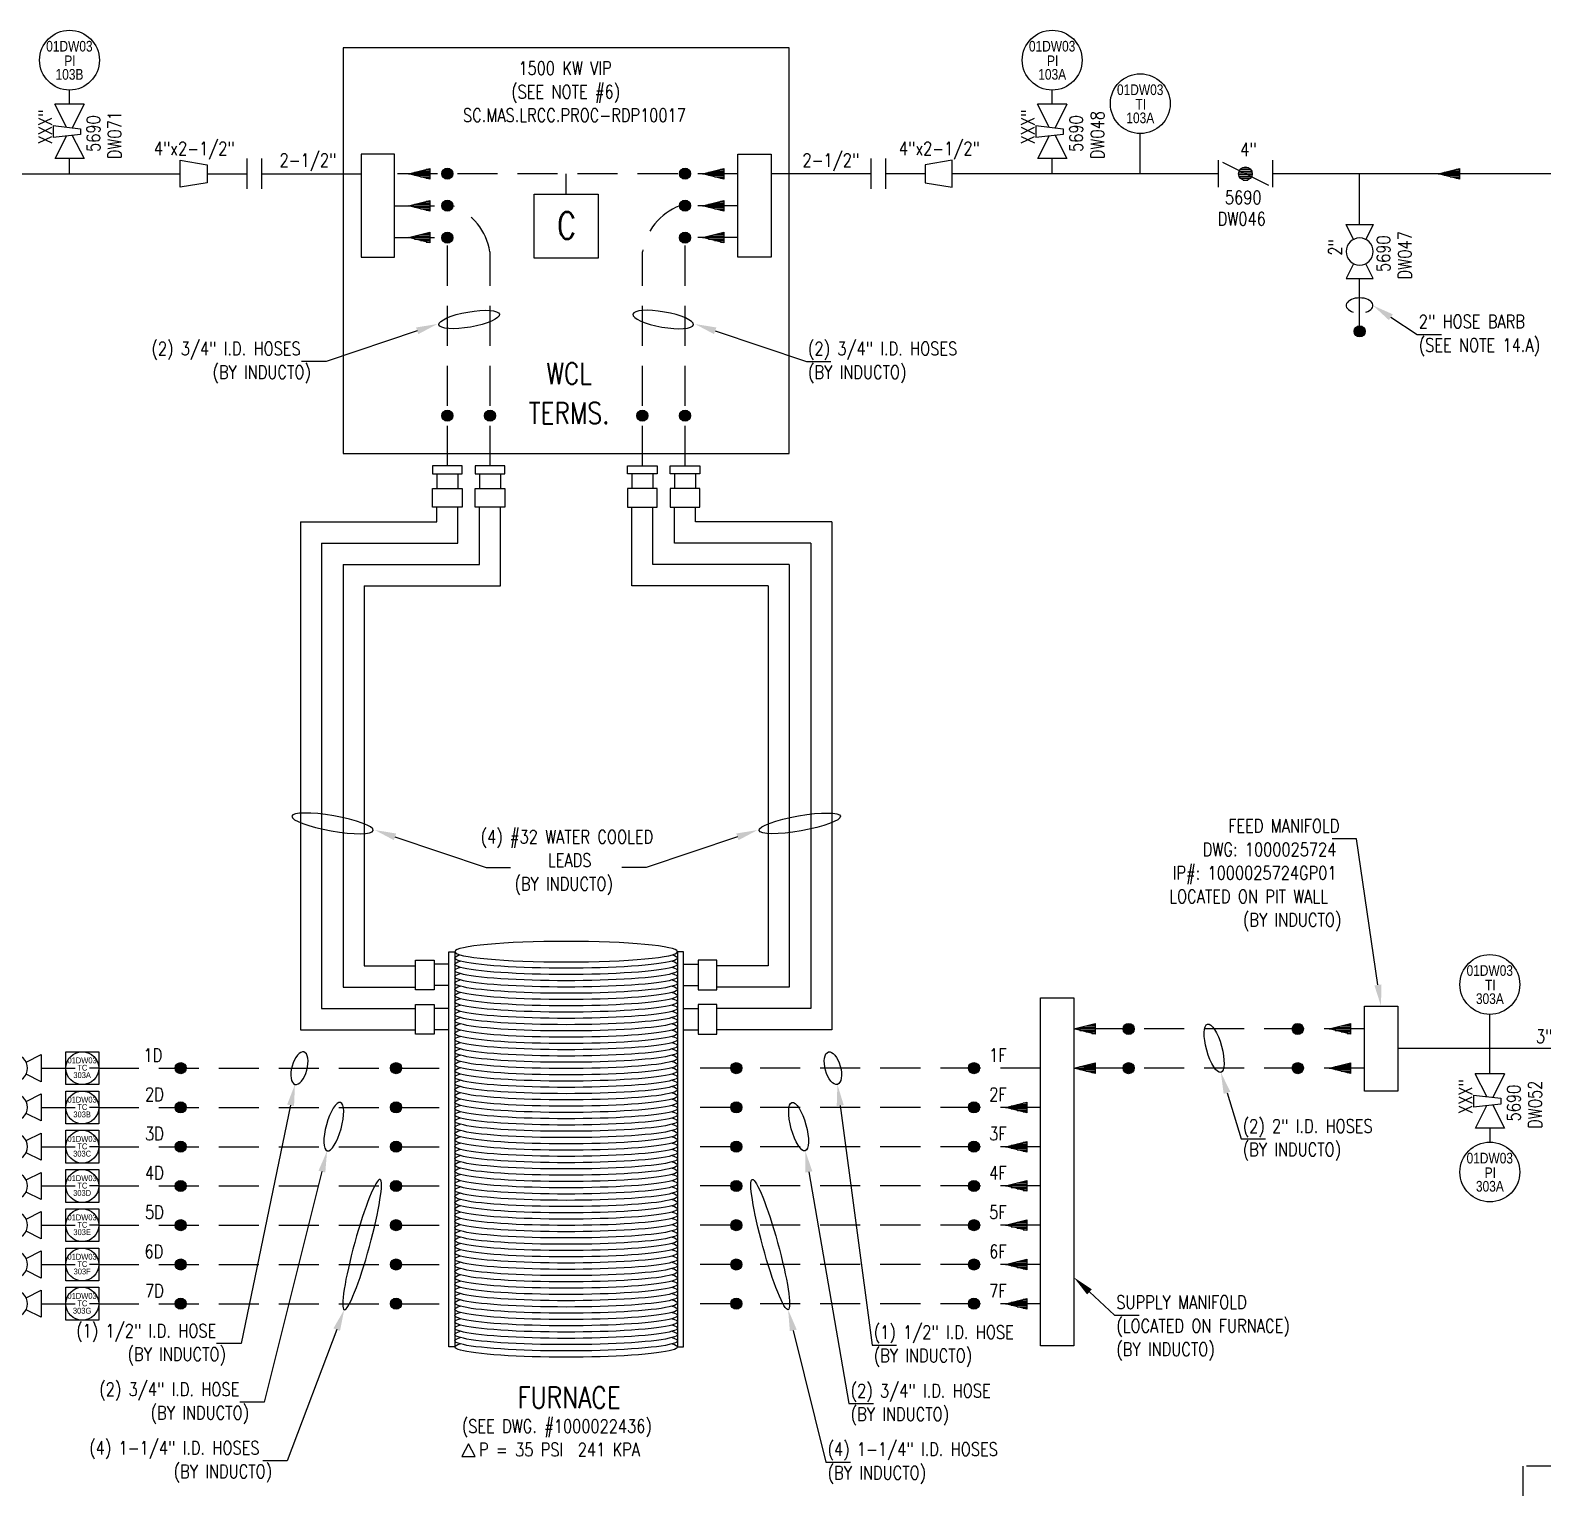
# Model space of a CAD drawing. Header units: inches. Extents: x -80 to 1771, y -447 to 2167.
# Drawn here: x 87.6 to 371, y 1882.1 to 2155.2 of the extents above; entities that cross this region are included whole.
import ezdxf
from ezdxf import colors
from ezdxf.entities.mleader import LeaderData, LeaderLine
from ezdxf.enums import TextEntityAlignment as Align
from ezdxf.math import Vec2, Vec3

# ---------------------------------------------------------------- set-up
doc = ezdxf.new("R2010")
doc.units = ezdxf.units.IN
doc.header["$MEASUREMENT"] = 0
for name, pattern in [('DASHED', [0.75, 0.5, -0.25]), ('ISA 5.3.2-6', [19.05, 12.7, -6.35]), ('JIS_09_15', [18.9, 15, -0.9, 0.6, -0.9, 0.6, -0.9])]:
    doc.linetypes.add(name, pattern=pattern)
for name, color, linetype in [('23.24.E.', 4, 'ISA 5.3.2-6'), ('P01instrumentos', 2, 'Continuous'), ('PEQUIP', 3, 'Continuous'), ('R01equipos', 3, 'Continuous'), ('Rinstrumentos', 2, 'Continuous'), ('RTTEXT', 2, 'Continuous'), ('Rvalvulas', 3, 'Continuous'), ('Tx_DDIM', 1, 'Continuous'), ('Tx_P_AEREO', 4, 'Continuous'), ('Tx_TEXT', 3, 'Continuous')]:
    doc.layers.add(name, color=color, linetype=linetype)
doc.styles.add('ROMANS', font='romans')
doc.styles.get("Standard").update_dxf_attribs({"font": 'arial.ttf'})

# ---------------------------------------------------------------- blocks, each defined once
blk = doc.blocks.new('reducc concentrica')
at = {"layer": 'PEQUIP'}
for p, q in [((0, -2.54), (0, 2.54)), ((0, 2.54), (5.08, 1.69)), ((5.08, 1.69), (5.08, -1.69)), ((5.08, -1.69), (0, -2.54))]:
    blk.add_line(p, q, dxfattribs=at)
blk = doc.blocks.new('union bridada')
at = {"layer": 'R01equipos'}
for p, q in [((-1.46, 2.85), (-1.46, -2.85)), ((1.29, 2.85), (1.29, -2.85))]:
    blk.add_line(p, q, dxfattribs=at)
blk = doc.blocks.new('FPRO')
at = {"color": 3, "linetype": 'Continuous'}
for p, q in [((-4.2, 1.05), (-5, 1.05)), ((-2.8, 0.7), (-5, 0.7)), ((-1.4, 0.35), (-5, 0.35)), ((0, 0), (-5, 0)), ((-1.4, -0.35), (-5, -0.35)), ((-2.8, -0.7), (-5, -0.7)), ((-4.2, -1.05), (-5, -1.05))]:
    blk.add_line(p, q, dxfattribs=at)
blk.add_lwpolyline([(-5, 1.25), (0, 0), (-5, -1.25)], close=True, dxfattribs=at)
blk = doc.blocks.new('FLECHA')
at = {"xscale": 0.9999979999999999, "yscale": -0.9999979999999999, "rotation": 90}
blk.add_blockref('FPRO', (0, 0), dxfattribs=at)
blk = doc.blocks.new('inst')
at = {"layer": 'Rinstrumentos', "color": 2, "linetype": 'Continuous'}
blk.add_circle((0, 0), 7, dxfattribs=at)
at = {"layer": 'RTTEXT', "linetype": 'Continuous', "width": 0.8}
for tag, p in [('213', (-0.02, 2.01)), ('XX', (0.11, -1.41)), ('100', (0, -4.58))]:
    blk.add_attdef(tag, text='', height=2.5, dxfattribs=at).set_placement(p, align=Align.CENTER)
blk = doc.blocks.new('Sen')
at = {"layer": 'Rinstrumentos', "color": 2, "linetype": 'Continuous'}
for p, q in [((-7, 7), (-3.02, 7)), ((7, 7), (3.02, 7))]:
    blk.add_line(p, q, dxfattribs=at)
blk.add_lwpolyline([(-7, 14), (7, 14), (7, 0), (-7, 0)], close=True, dxfattribs=at)
blk.add_circle((0, 7), 7, dxfattribs=at)
at = {"layer": 'RTTEXT', "linetype": 'Continuous', "width": 0.8}
for tag, p in [('213', (-0.09, 9.06)), ('FT', (0.02, 5.91)), ('110', (-0.07, 2.78))]:
    blk.add_attdef(tag, text='', height=2.5, dxfattribs=at).set_placement(p, align=Align.CENTER)
blk = doc.blocks.new('vtapon')
at = {"color": 3}
for p, q in [((-4.3, -3.24), (-4.3, 2.22)), ((-0.31, 2.56), (1.97, 2.56)), ((-0.31, 2.56), (0.31, -2.56)), ((1.4, -2.56), (1.97, 2.56)), ((0.31, -2.56), (1.4, -2.56))]:
    blk.add_line(p, q, dxfattribs=at)
at = {"layer": 'PEQUIP'}
for p, q in [((-0.02, 0.03), (-4.3, 2.22)), ((5.88, 2.2), (1.68, 0.03)), ((5.88, -3.23), (5.88, 2.2)), ((-4.3, -3.24), (0.13, -1.04)), ((1.57, -1.04), (5.88, -3.23))]:
    blk.add_line(p, q, dxfattribs=at)
blk = doc.blocks.new('vesferica')
at = {"layer": 'PEQUIP'}
for p, q in [((-2.28, 1.13), (-5.09, 2.54)), ((-5.09, 2.54), (-5.09, -2.54)), ((2.28, 1.14), (5.07, 2.54)), ((5.07, 2.54), (5.07, -2.54)), ((-5.09, -2.54), (-2.28, -1.14)), ((5.07, -2.54), (2.27, -1.14))]:
    blk.add_line(p, q, dxfattribs=at)
blk.add_circle((0, 0), 2.54, dxfattribs=at)
blk = doc.blocks.new('vmariposa')
at = {"layer": 'PEQUIP'}
for p, q in [((-5.08, 2.54), (-5.08, -2.54)), ((-4.32, 2.16), (4.32, -2.16)), ((5.08, 2.54), (5.08, -2.54))]:
    blk.add_line(p, q, dxfattribs=at)
for points in [[(-1.26, 0.17), (1.26, 0.17)], [(-1.16, 0.51), (1.16, 0.51)], [(-0.94, 0.85), (0.94, 0.85)], [(-0.45, 1.19), (0.45, 1.19)], [(-1.26, -0.17), (1.26, -0.17)], [(-1.16, -0.51), (1.16, -0.51)], [(-0.94, -0.85), (0.94, -0.85)], [(-0.45, -1.19), (0.45, -1.19)]]:
    blk.add_lwpolyline(points, dxfattribs=at)
blk.add_circle((0, 0), 1.27, dxfattribs=at)

msp = doc.modelspace()

# ---------------------------------------------------------------- hatches: boundary and pattern name
at = {"layer": 'Tx_P_AEREO', "ltscale": 0.5}
h = msp.add_hatch(color=4, dxfattribs=at)
h.dxf.hatch_style = 1
h.paths.add_polyline_path([(166.81, 2128.28, 1), (164.72, 2128.28, 1)])
h = msp.add_hatch(color=4, dxfattribs=at)
h.dxf.hatch_style = 1
h.paths.add_polyline_path([(211.32, 2128.28, 1), (209.23, 2128.28, 1)])
h = msp.add_hatch(color=4, dxfattribs=at)
h.dxf.hatch_style = 1
h.paths.add_polyline_path([(166.81, 2122.29, 1), (164.72, 2122.29, 1)])
h = msp.add_hatch(color=4, dxfattribs=at)
h.dxf.hatch_style = 1
h.paths.add_polyline_path([(211.32, 2122.29, 1), (209.23, 2122.29, 1)])
h = msp.add_hatch(color=4, dxfattribs=at)
h.dxf.hatch_style = 1
h.paths.add_polyline_path([(166.81, 2116.31, 1), (164.72, 2116.31, 1)])
h = msp.add_hatch(color=4, dxfattribs=at)
h.dxf.hatch_style = 1
h.paths.add_polyline_path([(211.32, 2116.31, 1), (209.23, 2116.31, 1)])
h = msp.add_hatch(color=4, dxfattribs=at)
h.dxf.hatch_style = 1
h.paths.add_polyline_path([(337.7, 2098.74, 1), (335.61, 2098.74, 1)])
h = msp.add_hatch(color=4, dxfattribs=at)
h.dxf.hatch_style = 1
h.paths.add_polyline_path([(166.81, 2082.95, 1), (164.72, 2082.95, 1)])
h = msp.add_hatch(color=4, dxfattribs=at)
h.dxf.hatch_style = 1
h.paths.add_polyline_path([(174.8, 2082.95, 1), (172.71, 2082.95, 1)])
h = msp.add_hatch(color=4, dxfattribs=at)
h.dxf.hatch_style = 1
h.paths.add_polyline_path([(203.33, 2082.95, 1), (201.24, 2082.95, 1)])
h = msp.add_hatch(color=4, dxfattribs=at)
h.dxf.hatch_style = 1
h.paths.add_polyline_path([(211.32, 2082.95, 1), (209.23, 2082.95, 1)])
h = msp.add_hatch(color=4, dxfattribs=at)
h.dxf.hatch_style = 1
h.paths.add_polyline_path([(292.34, 1968.08, 1), (294.43, 1968.08, 1)])
h = msp.add_hatch(color=4, dxfattribs=at)
h.dxf.hatch_style = 1
h.paths.add_polyline_path([(324.03, 1968.08, 1), (326.12, 1968.08, 1)])
h = msp.add_hatch(color=4, dxfattribs=at)
h.dxf.hatch_style = 1
h.paths.add_polyline_path([(116.85, 1960.73, 1), (114.76, 1960.73, 1)])
h = msp.add_hatch(color=4, dxfattribs=at)
h.dxf.hatch_style = 1
h.paths.add_polyline_path([(155.11, 1960.73, 1), (157.2, 1960.73, 1)])
h = msp.add_hatch(color=4, dxfattribs=at)
h.dxf.hatch_style = 1
h.paths.add_polyline_path([(218.84, 1960.73, 1), (220.93, 1960.73, 1)])
h = msp.add_hatch(color=4, dxfattribs=at)
h.dxf.hatch_style = 1
h.paths.add_polyline_path([(263.35, 1960.73, 1), (265.44, 1960.73, 1)])
h = msp.add_hatch(color=4, dxfattribs=at)
h.dxf.hatch_style = 1
h.paths.add_polyline_path([(292.34, 1960.73, 1), (294.43, 1960.73, 1)])
h = msp.add_hatch(color=4, dxfattribs=at)
h.dxf.hatch_style = 1
h.paths.add_polyline_path([(324.03, 1960.73, 1), (326.12, 1960.73, 1)])
h = msp.add_hatch(color=4, dxfattribs=at)
h.dxf.hatch_style = 1
h.paths.add_polyline_path([(116.85, 1953.37, 1), (114.76, 1953.37, 1)])
h = msp.add_hatch(color=4, dxfattribs=at)
h.dxf.hatch_style = 1
h.paths.add_polyline_path([(155.11, 1953.37, 1), (157.2, 1953.37, 1)])
h = msp.add_hatch(color=4, dxfattribs=at)
h.dxf.hatch_style = 1
h.paths.add_polyline_path([(218.84, 1953.37, 1), (220.93, 1953.37, 1)])
h = msp.add_hatch(color=4, dxfattribs=at)
h.dxf.hatch_style = 1
h.paths.add_polyline_path([(263.35, 1953.37, 1), (265.44, 1953.37, 1)])
h = msp.add_hatch(color=4, dxfattribs=at)
h.dxf.hatch_style = 1
h.paths.add_polyline_path([(116.85, 1946.02, 1), (114.76, 1946.02, 1)])
h = msp.add_hatch(color=4, dxfattribs=at)
h.dxf.hatch_style = 1
h.paths.add_polyline_path([(155.11, 1946.02, 1), (157.2, 1946.02, 1)])
h = msp.add_hatch(color=4, dxfattribs=at)
h.dxf.hatch_style = 1
h.paths.add_polyline_path([(218.84, 1946.02, 1), (220.93, 1946.02, 1)])
h = msp.add_hatch(color=4, dxfattribs=at)
h.dxf.hatch_style = 1
h.paths.add_polyline_path([(263.35, 1946.02, 1), (265.44, 1946.02, 1)])
h = msp.add_hatch(color=4, dxfattribs=at)
h.dxf.hatch_style = 1
h.paths.add_polyline_path([(116.85, 1938.66, 1), (114.76, 1938.66, 1)])
h = msp.add_hatch(color=4, dxfattribs=at)
h.dxf.hatch_style = 1
h.paths.add_polyline_path([(155.11, 1938.66, 1), (157.2, 1938.66, 1)])
h = msp.add_hatch(color=4, dxfattribs=at)
h.dxf.hatch_style = 1
h.paths.add_polyline_path([(218.84, 1938.66, 1), (220.93, 1938.66, 1)])
h = msp.add_hatch(color=4, dxfattribs=at)
h.dxf.hatch_style = 1
h.paths.add_polyline_path([(263.35, 1938.66, 1), (265.44, 1938.66, 1)])
h = msp.add_hatch(color=4, dxfattribs=at)
h.dxf.hatch_style = 1
h.paths.add_polyline_path([(116.85, 1931.31, 1), (114.76, 1931.31, 1)])
h = msp.add_hatch(color=4, dxfattribs=at)
h.dxf.hatch_style = 1
h.paths.add_polyline_path([(155.11, 1931.31, 1), (157.2, 1931.31, 1)])
h = msp.add_hatch(color=4, dxfattribs=at)
h.dxf.hatch_style = 1
h.paths.add_polyline_path([(218.84, 1931.31, 1), (220.93, 1931.31, 1)])
h = msp.add_hatch(color=4, dxfattribs=at)
h.dxf.hatch_style = 1
h.paths.add_polyline_path([(263.35, 1931.31, 1), (265.44, 1931.31, 1)])
h = msp.add_hatch(color=4, dxfattribs=at)
h.dxf.hatch_style = 1
h.paths.add_polyline_path([(116.85, 1923.95, 1), (114.76, 1923.95, 1)])
h = msp.add_hatch(color=4, dxfattribs=at)
h.dxf.hatch_style = 1
h.paths.add_polyline_path([(155.11, 1923.95, 1), (157.2, 1923.95, 1)])
h = msp.add_hatch(color=4, dxfattribs=at)
h.dxf.hatch_style = 1
h.paths.add_polyline_path([(218.84, 1923.95, 1), (220.93, 1923.95, 1)])
h = msp.add_hatch(color=4, dxfattribs=at)
h.dxf.hatch_style = 1
h.paths.add_polyline_path([(263.35, 1923.95, 1), (265.44, 1923.95, 1)])
h = msp.add_hatch(color=4, dxfattribs=at)
h.dxf.hatch_style = 1
h.paths.add_polyline_path([(116.85, 1916.6, 1), (114.76, 1916.6, 1)])
h = msp.add_hatch(color=4, dxfattribs=at)
h.dxf.hatch_style = 1
h.paths.add_polyline_path([(155.11, 1916.6, 1), (157.2, 1916.6, 1)])
h = msp.add_hatch(color=4, dxfattribs=at)
h.dxf.hatch_style = 1
h.paths.add_polyline_path([(218.84, 1916.6, 1), (220.93, 1916.6, 1)])
h = msp.add_hatch(color=4, dxfattribs=at)
h.dxf.hatch_style = 1
h.paths.add_polyline_path([(263.35, 1916.6, 1), (265.44, 1916.6, 1)])

# ---------------------------------------------------------------- linework, layer by layer
at = {"layer": '23.24.E.', "color": 2, "linetype": 'Continuous', "ltscale": 0.1}
for p, q in [((94.97, 2141.32), (94.97, 2143.96)), ((279.07, 2141.32), (279.07, 2143.96)), ((295.57, 2128.28), (295.57, 2135.81)), ((94.97, 2128.28), (94.97, 2131.13)), ((279.07, 2128.28), (279.07, 2131.13)), ((361.06, 1959.69), (361.06, 1970.81)), ((361.06, 1949.51), (361.06, 1946.87))]:
    msp.add_line(p, q, dxfattribs=at)
at = {"layer": 'P01instrumentos', "color": 2}
msp.add_line((188.02, 2124.46), (188.02, 2128.28), dxfattribs=at)
msp.add_lwpolyline([(194.02, 2124.46), (194.02, 2112.46), (182.02, 2112.46), (182.02, 2124.46)], close=True, dxfattribs=at)
at = {"layer": 'Rvalvulas'}
for p, q in [((163.78, 2072.07), (163.78, 2069.31)), ((167.74, 2072.07), (167.74, 2069.31)), ((171.77, 2072.07), (171.77, 2069.31)), ((175.73, 2072.07), (175.73, 2069.31)), ((200.31, 2072.07), (200.31, 2069.31)), ((204.27, 2072.07), (204.27, 2069.31)), ((208.3, 2072.07), (208.3, 2069.31)), ((212.26, 2072.07), (212.26, 2069.31)), ((163.78, 2063.06), (163.78, 2065.82)), ((167.74, 2059.1), (167.74, 2065.82)), ((171.77, 2055.07), (171.77, 2065.82)), ((175.73, 2051.11), (175.73, 2065.82)), ((200.31, 2051.11), (200.31, 2065.82)), ((204.27, 2055.07), (204.27, 2065.82)), ((208.3, 2059.1), (208.3, 2065.82)), ((212.26, 2063.06), (212.26, 2065.82)), ((138.24, 2063.06), (163.78, 2063.06)), ((138.24, 2063.06), (138.24, 1967.92)), ((237.8, 2063.06), (212.26, 2063.06)), ((237.8, 2063.06), (237.8, 1967.92)), ((142.2, 2059.1), (167.74, 2059.1)), ((142.2, 2059.1), (142.2, 1971.88)), ((233.84, 2059.1), (208.3, 2059.1)), ((233.84, 2059.1), (233.84, 1971.88)), ((146.23, 2055.07), (171.77, 2055.07)), ((146.23, 2055.07), (146.23, 1975.91)), ((229.81, 2055.07), (204.27, 2055.07)), ((229.81, 2055.07), (229.81, 1975.91)), ((150.19, 2051.11), (175.73, 2051.11)), ((150.19, 2051.11), (150.19, 1979.87)), ((225.85, 2051.11), (200.31, 2051.11)), ((225.85, 2051.11), (225.85, 1979.87)), ((150.19, 1979.87), (159.78, 1979.87)), ((166.03, 1980.18), (163.27, 1980.18)), ((210.01, 1980.18), (212.77, 1980.18)), ((225.85, 1979.87), (216.26, 1979.87)), ((146.23, 1975.91), (159.78, 1975.91)), ((166.03, 1976.22), (163.27, 1976.22)), ((210.01, 1976.22), (212.77, 1976.22)), ((229.81, 1975.91), (216.26, 1975.91)), ((142.2, 1971.88), (159.78, 1971.88)), ((166.03, 1971.88), (163.27, 1971.88)), ((210.01, 1971.88), (212.77, 1971.88)), ((233.84, 1971.88), (216.26, 1971.88)), ((138.24, 1967.92), (159.78, 1967.92)), ((166.03, 1967.92), (163.27, 1967.92)), ((210.01, 1967.92), (212.77, 1967.92)), ((237.8, 1967.92), (216.26, 1967.92))]:
    msp.add_line(p, q, dxfattribs=at)
for points in [[(229.81, 2151.86), (146.23, 2151.86), (146.23, 2075.87), (229.81, 2075.87)], [(168.54, 2073.56), (162.99, 2073.56), (162.99, 2072.07), (168.54, 2072.07)], [(176.53, 2073.56), (170.97, 2073.56), (170.97, 2072.07), (176.53, 2072.07)], [(199.51, 2073.56), (205.07, 2073.56), (205.07, 2072.07), (199.51, 2072.07)], [(207.5, 2073.56), (213.05, 2073.56), (213.05, 2072.07), (207.5, 2072.07)], [(168.54, 2065.82), (162.99, 2065.82), (162.99, 2069.31), (168.54, 2069.31)], [(176.53, 2065.82), (170.97, 2065.82), (170.97, 2069.31), (176.53, 2069.31)], [(199.51, 2065.82), (205.07, 2065.82), (205.07, 2069.31), (199.51, 2069.31)], [(207.5, 2065.82), (213.05, 2065.82), (213.05, 2069.31), (207.5, 2069.31)], [(159.78, 1975.42), (159.78, 1980.97), (163.27, 1980.97), (163.27, 1975.42)], [(166.03, 1982.55), (167.16, 1982.55), (167.16, 1908.51), (166.03, 1908.51)], [(210.01, 1982.55), (208.88, 1982.55), (208.88, 1908.51), (210.01, 1908.51)], [(216.26, 1975.42), (216.26, 1980.97), (212.77, 1980.97), (212.77, 1975.42)], [(159.78, 1967.12), (159.78, 1972.68), (163.27, 1972.68), (163.27, 1967.12)], [(216.26, 1967.12), (216.26, 1972.68), (212.77, 1972.68), (212.77, 1967.12)]]:
    msp.add_lwpolyline(points, close=True, dxfattribs=at)
at = {"layer": 'Tx_DDIM', "color": 1, "linetype": 'JIS_09_15'}
msp.add_lwpolyline([(339.38, 1805.04), (339.38, 1794.44), (151.38, 1794.44), (151.38, 1774.41), (16.43, 1774.41), (16.43, 1606.3), (571.95, 1606.3), (571.95, 1886.2), (367.24, 1886.2), (367.24, 1805.04), (339.38, 1805.04)], dxfattribs=at)
at = {"layer": 'Tx_DDIM', "color": 1}
for centre, major_axis, ratio in [((169.86, 2100.97), (5.67, 0.99), 0.248189), ((231.79, 2006.59), (7.63, 1.33), 0.184581), ((309.41, 1964.47), (1.25, -4.53), 0.304361), ((237.99, 1960.73), (0.84, -3.04), 0.45381), ((231.56, 1949.76), (1.25, -4.53), 0.304361), ((226.25, 1927.68), (3.36, -12.2), 0.112976)]:
    msp.add_ellipse(centre, major_axis=major_axis, ratio=ratio, dxfattribs=at)
at = {"layer": 'Tx_DDIM', "color": 1, "extrusion": (0, 0, -1)}
for centre, major_axis, ratio in [((206.18, 2100.97), (-5.67, 0.99), 0.248189), ((144.25, 2006.59), (-7.63, 1.33), 0.184581), ((138.05, 1960.73), (-0.84, -3.04), 0.45381), ((144.48, 1949.76), (-1.25, -4.53), 0.304361), ((149.79, 1927.68), (-3.36, -12.2), 0.112976)]:
    msp.add_ellipse(centre, major_axis=major_axis, ratio=ratio, dxfattribs=at)
at = {"layer": 'Tx_DDIM', "color": 1}
msp.add_ellipse((336.66, 2103.6), major_axis=(-2.51, 0), ratio=0.565173, start_param=2.061261, end_param=7.363517, dxfattribs=at)
at = {"layer": 'Tx_P_AEREO', "color": 4, "ltscale": 0.5}
for p, q in [((65.85, 2128.28), (115.69, 2128.28)), ((120.77, 2128.28), (128.2, 2128.28)), ((130.96, 2128.28), (149.64, 2128.28)), ((245.08, 2128.28), (226.4, 2128.28)), ((255.27, 2128.28), (247.84, 2128.28)), ((310.19, 2128.28), (260.35, 2128.28)), ((617.7, 2128.28), (320.35, 2128.28)), ((336.66, 2118.79), (336.66, 2128.28)), ((336.66, 2099.78), (336.66, 2108.63)), ((379.55, 1964.41), (343.79, 1964.41))]:
    msp.add_line(p, q, dxfattribs=at)
at = {"layer": 'Tx_P_AEREO', "color": 4, "linetype": 'DASHED', "ltscale": 15}
for p, q in [((220.16, 2128.28), (155.88, 2128.28)), ((155.88, 2122.29), (166.75, 2122.29)), ((220.16, 2122.29), (209.29, 2122.29)), ((155.88, 2116.31), (165.76, 2116.31)), ((165.76, 2073.56), (165.76, 2116.31)), ((220.16, 2116.31), (210.28, 2116.31)), ((210.28, 2073.56), (210.28, 2116.31)), ((173.75, 2073.56), (173.75, 2113.64)), ((202.29, 2073.56), (202.29, 2113.64)), ((337.55, 1968.08), (283.51, 1968.08)), ((89.66, 1960.73), (94.45, 1960.73)), ((100.45, 1960.73), (166.03, 1960.73)), ((276.87, 1960.73), (210.01, 1960.73)), ((337.55, 1960.73), (283.51, 1960.73)), ((89.66, 1953.37), (94.45, 1953.37)), ((100.45, 1953.37), (166.03, 1953.37)), ((276.87, 1953.37), (210.01, 1953.37)), ((89.66, 1946.02), (94.45, 1946.02)), ((100.45, 1946.02), (166.03, 1946.02)), ((276.87, 1946.02), (210.01, 1946.02)), ((89.66, 1938.66), (94.45, 1938.66)), ((100.45, 1938.66), (166.03, 1938.66)), ((276.87, 1938.66), (210.01, 1938.66)), ((89.66, 1931.31), (94.45, 1931.31)), ((100.45, 1931.31), (166.03, 1931.31)), ((276.87, 1931.31), (210.01, 1931.31)), ((89.66, 1923.95), (94.45, 1923.95)), ((100.45, 1923.95), (166.03, 1923.95)), ((276.87, 1923.95), (210.01, 1923.95)), ((89.66, 1916.6), (94.45, 1916.6)), ((100.45, 1916.6), (166.03, 1916.6)), ((276.87, 1916.6), (210.01, 1916.6))]:
    msp.add_line(p, q, dxfattribs=at)
at = {"layer": 'Tx_P_AEREO', "color": 3}
for points in [[(155.88, 2112.63), (155.88, 2131.96), (149.64, 2131.96), (149.64, 2112.63)], [(220.16, 2112.63), (220.16, 2131.96), (226.4, 2131.96), (226.4, 2112.63)], [(276.87, 1908.7), (276.87, 1973.89), (283.12, 1973.89), (283.12, 1908.7)], [(337.55, 1956.45), (337.55, 1972.36), (343.79, 1972.36), (343.79, 1956.45)]]:
    msp.add_lwpolyline(points, close=True, dxfattribs=at)
at = {"layer": 'Tx_P_AEREO', "color": 4, "ltscale": 0.5}
for centre in [(165.76, 2128.28), (210.28, 2128.28), (165.76, 2122.29), (210.28, 2122.29), (165.76, 2116.31), (210.28, 2116.31), (336.66, 2098.74), (165.76, 2082.95), (173.75, 2082.95), (202.29, 2082.95), (210.28, 2082.95), (293.39, 1968.08), (325.08, 1968.08), (115.8, 1960.73), (156.16, 1960.73), (219.88, 1960.73), (264.4, 1960.73), (293.39, 1960.73), (325.08, 1960.73), (115.8, 1953.37), (156.16, 1953.37), (219.88, 1953.37), (264.4, 1953.37), (115.8, 1946.02), (156.16, 1946.02), (219.88, 1946.02), (264.4, 1946.02), (115.8, 1938.66), (156.16, 1938.66), (219.88, 1938.66), (264.4, 1938.66), (115.8, 1931.31), (156.16, 1931.31), (219.88, 1931.31), (264.4, 1931.31), (115.8, 1923.95), (156.16, 1923.95), (219.88, 1923.95), (264.4, 1923.95), (115.8, 1916.6), (156.16, 1916.6), (219.88, 1916.6), (264.4, 1916.6)]:
    msp.add_circle(centre, 1.04, dxfattribs=at)
at = {"layer": 'Tx_P_AEREO', "color": 4, "linetype": 'DASHED', "ltscale": 15}
for centre, start, end in [((162.6, 2111.78), 9.4878, 68.4725), ((213.44, 2111.78), 111.5275, 170.5122)]:
    msp.add_arc(centre, 11.3, start, end, dxfattribs=at)
at = {"layer": 'Tx_P_AEREO', "color": 3, "extrusion": (0, 0, -1)}
msp.add_ellipse((188.02, 1982.55), major_axis=(-20.86, 0), ratio=0.092224, dxfattribs=at)
for centre in [(188.02, 1981.38), (188.02, 1980.2), (188.02, 1979.03), (188.02, 1977.85), (188.02, 1976.68), (188.02, 1975.5), (188.02, 1974.33), (188.02, 1973.15), (188.02, 1971.97), (188.02, 1970.8), (188.02, 1969.62), (188.02, 1968.45), (188.02, 1967.27), (188.02, 1966.1), (188.02, 1964.92), (188.02, 1963.75), (188.02, 1962.57), (188.02, 1961.4), (188.02, 1960.22), (188.02, 1959.05), (188.02, 1957.87), (188.02, 1956.7), (188.02, 1955.52), (188.02, 1954.35), (188.02, 1953.17), (188.02, 1951.99), (188.02, 1950.82), (188.02, 1949.64), (188.02, 1948.47), (188.02, 1947.29), (188.02, 1946.12), (188.02, 1944.94), (188.02, 1943.77), (188.02, 1942.59), (188.02, 1941.42), (188.02, 1940.24), (188.02, 1939.07), (188.02, 1937.89), (188.02, 1936.72), (188.02, 1935.54), (188.02, 1934.37), (188.02, 1933.19), (188.02, 1932.01), (188.02, 1930.84), (188.02, 1929.66), (188.02, 1928.49), (188.02, 1927.31), (188.02, 1926.14), (188.02, 1924.96), (188.02, 1923.79), (188.02, 1922.61), (188.02, 1921.44), (188.02, 1920.26), (188.02, 1919.09), (188.02, 1917.91), (188.02, 1916.74), (188.02, 1915.56), (188.02, 1914.39), (188.02, 1913.21), (188.02, 1912.03), (188.02, 1910.86), (188.02, 1909.68), (188.02, 1908.51)]:
    msp.add_ellipse(centre, major_axis=(-20.86, 0), ratio=0.092224, start_param=2.831237, end_param=6.593541, dxfattribs=at)
at = {"layer": 'Tx_TEXT'}
msp.add_lwpolyline([(169.72, 1890.38), (168.46, 1887.98), (170.98, 1887.98), (169.72, 1890.38)], dxfattribs=at)

# ---------------------------------------------------------------- block references
for name, p, xscale, yscale, zscale, values in [('inst', (94.97, 2149.56), 0.8000000000001819, 0.8000000000001819, 0.8000000000001819, {'213': '01DW03', '100': '103B', 'XX': 'PI'}), ('inst', (279.07, 2149.56), 0.8000000000001819, 0.8000000000001819, 0.8000000000001819, {'213': '01DW03', '100': '103A', 'XX': 'PI'}), ('inst', (295.57, 2141.41), 0.8000000000001819, 0.8000000000001819, 0.8000000000001819, {'213': '01DW03', '100': '103A', 'XX': 'TI'}), ('inst', (361.06, 1976.41), 0.8000000000001819, 0.8000000000001819, 0.8000000000001819, {'213': '01DW03', '100': '303A', 'XX': 'TI'}), ('Sen', (97.37, 1957.65), 0.4400000000001001, 0.4400000000001001, 0.4400000000001001, {'213': '01DW03', '110': '303A', 'FT': 'TC'}), ('Sen', (97.37, 1950.29), 0.4400000000001001, 0.4400000000001001, 0.4400000000001001, {'213': '01DW03', '110': '303B', 'FT': 'TC'}), ('Sen', (97.37, 1942.94), 0.4400000000001001, 0.4400000000001001, 0.4400000000001001, {'213': '01DW03', '110': '303C', 'FT': 'TC'}), ('inst', (361.06, 1941.27), 0.8000000000001819, 0.8000000000001819, 0.8000000000001819, {'213': '01DW03', '100': '303A', 'XX': 'PI'}), ('Sen', (97.37, 1935.58), 0.4400000000001001, 0.4400000000001001, 0.4400000000001001, {'213': '01DW03', '110': '303D', 'FT': 'TC'}), ('Sen', (97.37, 1928.23), 0.4400000000001001, 0.4400000000001001, 0.4400000000001001, {'213': '01DW03', '110': '303E', 'FT': 'TC'}), ('Sen', (97.37, 1920.87), 0.4400000000001001, 0.4400000000001001, 0.4400000000001001, {'213': '01DW03', '110': '303F', 'FT': 'TC'}), ('Sen', (97.37, 1913.52), 0.4400000000001001, 0.4400000000001001, 0.4400000000001001, {'213': '01DW03', '110': '303G', 'FT': 'TC'})]:
    msp.add_blockref(name, p, dxfattribs=dict(xscale=xscale, yscale=yscale, zscale=zscale)).add_auto_attribs(values)
at = {"layer": 'Rvalvulas', "xscale": -1, "rotation": 90}
for name, p in [('vtapon', (94.46, 2137.01)), ('vtapon', (278.56, 2137.01)), ('vesferica', (336.66, 2113.7)), ('vtapon', (360.55, 1955.39))]:
    msp.add_blockref(name, p, dxfattribs=at)
at = {"layer": 'Rvalvulas'}
for name, p in [('reducc concentrica', (115.69, 2128.28)), ('vmariposa', (315.27, 2128.28))]:
    msp.add_blockref(name, p, dxfattribs=at)
at = {"layer": 'Rvalvulas', "xscale": -1}
for name, p in [('reducc concentrica', (260.35, 2128.28)), ('vesferica', (84.58, 1960.73)), ('vesferica', (84.58, 1953.38)), ('vesferica', (84.58, 1946.02)), ('vesferica', (84.58, 1938.67)), ('vesferica', (84.58, 1931.31)), ('vesferica', (84.58, 1923.96)), ('vesferica', (84.58, 1916.6))]:
    msp.add_blockref(name, p, dxfattribs=at)
at = {"layer": 'Tx_P_AEREO', "color": 3, "xscale": -1}
msp.add_blockref('union bridada', (129.5, 2128.28), dxfattribs=at)
at = {"layer": 'Tx_P_AEREO', "color": 3}
msp.add_blockref('union bridada', (246.55, 2128.28), dxfattribs=at)
at = {"layer": 'Tx_P_AEREO', "xscale": -0.8, "yscale": 0.8, "zscale": 0.8, "rotation": 90.00000000000007}
for p in [(158.46, 2128.28), (213.58, 2128.28), (351.36, 2128.28), (158.46, 2122.29), (213.58, 2122.29), (158.46, 2116.31), (213.58, 2116.31), (283.12, 1968.08), (330.97, 1968.08), (283.12, 1960.73), (330.97, 1960.73), (270.29, 1953.37), (270.29, 1946.02), (270.29, 1938.66), (270.29, 1931.31), (270.29, 1923.95), (270.29, 1916.6)]:
    msp.add_blockref('FLECHA', p, dxfattribs=at)

# ---------------------------------------------------------------- texts
at = {"layer": 'RTTEXT', "color": 4, "style": 'ROMANS', "width": 0.8}
for s, height, p in [('C', 5, (188.09, 2116.09)), ('WCL', 4, (188.56, 2088.87)), ('TERMS.', 4, (188.56, 2081.44)), ('FURNACE', 4, (188.56, 1897.05))]:
    msp.add_text(s, height=height, dxfattribs=at).set_placement(p, align=Align.CENTER)
at = {"layer": 'Tx_TEXT', "style": 'ROMANS', "width": 0.8}
for s, p in [('1500 KW VIP', (179.06, 2149.3)), ('(SEE NOTE #6)', (177.72, 2144.89)), ('SC.MAS.LRCC.PROC-RDP10017', (168.69, 2140.49)), ('4"x2-1/2"', (110.76, 2134.27)), ('4"x2-1/2"', (250.34, 2134.27)), ('4"', (314.29, 2134.09)), ('2-1/2"', (134.33, 2132.08)), ('2-1/2"', (232.29, 2132.08)), ('5690', (311.43, 2125.07)), ('DW046', (310.08, 2121.07)), ('2" HOSE BARB', (347.74, 2101.84)), ('(2) 3/4" I.D. HOSES', (110.33, 2096.77)), ('(2) 3/4" I.D. HOSES', (233.33, 2096.77)), ('(SEE NOTE 14.A)', (347.74, 2097.44)), ('(BY INDUCTO)', (121.76, 2092.36)), ('(BY INDUCTO)', (233.33, 2092.36)), ('FEED MANIFOLD', (312.04, 2007.36)), ('(4) #32 WATER COOLED', (172, 2005.32)), ('LEADS', (184.61, 2000.92)), ('DWG: 1000025724', (307.27, 2002.96)), ('IP#: 1000025724GP01', (301.65, 1998.55)), ('(BY INDUCTO)', (178.34, 1996.52)), ('LOCATED ON PIT WALL', (300.99, 1994.15)), ('(BY INDUCTO)', (314.8, 1989.75)), ('3"', (369.7, 1967.94)), ('1D', (108.83, 1964.42)), ('1F', (267.27, 1964.42)), ('2D', (109.12, 1957.07)), ('2F', (267.27, 1957.07)), ('3D', (109.12, 1949.71)), ('3F', (267.27, 1949.71)), ('(2) 2" I.D. HOSES', (314.76, 1951.14)), ('(BY INDUCTO)', (314.76, 1946.74)), ('4D', (109.12, 1942.36)), ('4F', (267.27, 1942.36)), ('5D', (109.12, 1935)), ('5F', (267.27, 1935)), ('6D', (109.02, 1927.65)), ('6F', (267.27, 1927.65)), ('7D', (109.12, 1920.29)), ('7F', (267.27, 1920.29)), ('SUPPLY MANIFOLD', (291.08, 1918.12)), ('(1) 1/2" I.D. HOSE', (96.23, 1912.79)), ('(1) 1/2" I.D. HOSE', (245.64, 1912.53)), ('(LOCATED ON FURNACE)', (291.08, 1913.72)), ('(BY INDUCTO)', (291.08, 1909.31)), ('(BY INDUCTO)', (105.85, 1908.39)), ('(BY INDUCTO)', (245.64, 1908.13)), ('(2) 3/4" I.D. HOSE', (100.55, 1901.82)), ('(2) 3/4" I.D. HOSE', (241.32, 1901.56)), ('(BY INDUCTO)', (110.17, 1897.42)), ('(BY INDUCTO)', (241.32, 1897.16)), ('(SEE DWG. #1000022436)', (168.48, 1894.92)), ('(4) 1-1/4" I.D. HOSES', (98.68, 1890.86)), ('P = 35 PSI  241 KPA', (171.68, 1890.52)), ('(4) 1-1/4" I.D. HOSES', (237, 1890.6)), ('(BY INDUCTO)', (114.49, 1886.45)), ('(BY INDUCTO)', (237, 1886.19))]:
    msp.add_text(s, height=2.5, dxfattribs=at).set_placement(p, align=Align.TOP_LEFT)
for s, p in [('XXX"', (89.17, 2133.81)), ('XXX"', (273.27, 2133.81)), ('DW048', (286.29, 2131.02)), ('5690', (98.19, 2132.37)), ('DW071', (102.18, 2131.02)), ('5690', (282.29, 2132.37)), ('DW047', (343.87, 2108.51)), ('2"', (330.85, 2112.94)), ('5690', (339.87, 2109.87)), ('XXX"', (355.25, 1952.18)), ('DW052', (368.27, 1949.39)), ('5690', (364.28, 1950.75))]:
    msp.add_text(s, height=2.5, rotation=90, dxfattribs=at).set_placement(p, align=Align.TOP_LEFT)

# ---------------------------------------------------------------- leaders
at = {"layer": 'Tx_DDIM', "color": 1}
ml = msp.add_multileader_mtext('Standard', dxfattribs=at)
ml.set_content('', color=1)
ml.set_leader_properties()
ml.build(insert=Vec2(0, 0))
ctx = ml.context
ctx.base_point, ctx.plane_origin = Vec3(352, 2098.17), Vec3(344.57, 2105.89)
notes = []
notes.append((ctx, [(0, (1, 1, 0), (347.42, 2098.17), (1, 0), 4.58, [(0, [(339.17, 2103.6)], 0, [])])]))
ctx.mtext.insert, ctx.mtext.flow_direction = Vec3(354, 2100.17), 5
ml = msp.add_multileader_mtext('Standard', dxfattribs=at)
ml.set_content('', color=1)
ml.set_leader_properties()
ml.build(insert=Vec2(0, 0))
ctx = ml.context
ctx.base_point, ctx.plane_origin = Vec3(134.45, 2093.1), Vec3(145.88, 2100.82)
ctx.text_align_type = 2
notes.append((ctx, [(0, (1, 1, 0), (143.03, 2093.1), (-1, 0), 4.58, [(0, [(163.9, 2100.13)], 0, [])])]))
ctx.mtext.insert, ctx.mtext.alignment, ctx.mtext.flow_direction = Vec3(136.45, 2095.1), 3, 5
ml = msp.add_multileader_mtext('Standard', dxfattribs=at)
ml.set_content('', color=1)
ml.set_leader_properties()
ml.build(insert=Vec2(0, 0))
ctx = ml.context
ctx.base_point, ctx.plane_origin = Vec3(237.59, 2093.1), Vec3(230.16, 2100.82)
notes.append((ctx, [(0, (1, 1, 0), (233.01, 2093.1), (1, 0), 4.58, [(0, [(212.14, 2100.13)], 0, [])])]))
ctx.mtext.insert, ctx.mtext.flow_direction = Vec3(239.59, 2095.1), 5
ml = msp.add_multileader_mtext('Standard', dxfattribs=at)
ml.set_content('', color=1)
ml.set_leader_properties()
ml.build(insert=Vec2(0, 0))
ctx = ml.context
ctx.base_point, ctx.plane_origin = Vec3(177.61, 1998.31), Vec3(170.18, 2001.22)
notes.append((ctx, [(0, (1, 1, 0), (173.03, 1998.31), (1, 0), 4.58, [(0, [(152.16, 2005.34)], 0, [])])]))
ctx.mtext.insert, ctx.mtext.flow_direction = Vec3(179.61, 2000.31), 5
ml = msp.add_multileader_mtext('Standard', dxfattribs=at)
ml.set_content('', color=1)
ml.set_leader_properties()
ml.build(insert=Vec2(0, 0))
ctx = ml.context
ctx.base_point, ctx.plane_origin = Vec3(194.43, 1998.31), Vec3(205.86, 2001.22)
ctx.text_align_type = 2
notes.append((ctx, [(0, (1, 1, 0), (203.01, 1998.31), (-1, 0), 4.58, [(0, [(223.89, 2005.34)], 0, [])])]))
ctx.mtext.insert, ctx.mtext.alignment, ctx.mtext.flow_direction = Vec3(196.43, 2000.31), 3, 5
ml = msp.add_multileader_mtext('Standard', dxfattribs=at)
ml.set_content('', color=1)
ml.set_leader_properties()
ml.build(insert=Vec2(0, 0))
ctx = ml.context
ctx.base_point, ctx.plane_origin = Vec3(327.49, 2003.69), Vec3(335.88, 2001.65)
ctx.text_align_type = 2
notes.append((ctx, [(0, (1, 1, 0), (336.07, 2003.69), (-1, 0), 4.58, [(0, [(340.67, 1972.36)], 0, [])])]))
ctx.mtext.insert, ctx.mtext.alignment, ctx.mtext.flow_direction = Vec3(329.49, 2005.69), 3, 5
ml = msp.add_multileader_mtext('Standard', dxfattribs=at)
ml.set_content('', color=1)
ml.set_leader_properties()
ml.build(insert=Vec2(0, 0))
ctx = ml.context
ctx.base_point, ctx.plane_origin = Vec3(319.02, 1947.47), Vec3(322.27, 1915.85)
notes.append((ctx, [(0, (1, 1, 0), (314.44, 1947.47), (1, 0), 4.58, [(0, [(310.66, 1959.94)], 0, [])])]))
ctx.mtext.insert, ctx.mtext.flow_direction = Vec3(321.02, 1949.47), 5
ml = msp.add_multileader_mtext('Standard', dxfattribs=at)
ml.set_content('', color=1)
ml.set_leader_properties()
ml.build(insert=Vec2(0, 0))
ctx = ml.context
ctx.base_point, ctx.plane_origin = Vec3(118.54, 1909.12), Vec3(127.3, 1912.11)
ctx.text_align_type = 2
notes.append((ctx, [(0, (1, 1, 0), (127.12, 1909.12), (-1, 0), 4.58, [(0, [(137.21, 1957.69)], 0, [])])]))
ctx.mtext.insert, ctx.mtext.alignment, ctx.mtext.flow_direction = Vec3(120.54, 1911.12), 3, 5
ml = msp.add_multileader_mtext('Standard', dxfattribs=at)
ml.set_content('', color=1)
ml.set_leader_properties()
ml.build(insert=Vec2(0, 0))
ctx = ml.context
ctx.base_point, ctx.plane_origin = Vec3(249.9, 1908.86), Vec3(248.74, 1912.11)
notes.append((ctx, [(0, (1, 1, 0), (245.32, 1908.86), (1, 0), 4.58, [(0, [(238.83, 1957.69)], 0, [])])]))
ctx.mtext.insert, ctx.mtext.flow_direction = Vec3(251.9, 1910.86), 5
ml = msp.add_multileader_mtext('Standard', dxfattribs=at)
ml.set_content('', color=1)
ml.set_leader_properties()
ml.build(insert=Vec2(0, 0))
ctx = ml.context
ctx.base_point, ctx.plane_origin = Vec3(122.86, 1898.15), Vec3(131.63, 1901.14)
ctx.text_align_type = 2
notes.append((ctx, [(0, (1, 1, 0), (131.44, 1898.15), (-1, 0), 4.58, [(0, [(143.23, 1945.23)], 0, [])])]))
ctx.mtext.insert, ctx.mtext.alignment, ctx.mtext.flow_direction = Vec3(124.86, 1900.15), 3, 5
ml = msp.add_multileader_mtext('Standard', dxfattribs=at)
ml.set_content('', color=1)
ml.set_leader_properties()
ml.build(insert=Vec2(0, 0))
ctx = ml.context
ctx.base_point, ctx.plane_origin = Vec3(245.58, 1897.89), Vec3(244.42, 1901.14)
notes.append((ctx, [(0, (1, 1, 0), (241, 1897.89), (1, 0), 4.58, [(0, [(232.81, 1945.23)], 0, [])])]))
ctx.mtext.insert, ctx.mtext.flow_direction = Vec3(247.58, 1899.89), 5
ml = msp.add_multileader_mtext('Standard', dxfattribs=at)
ml.set_content('', color=1)
ml.set_leader_properties()
ml.build(insert=Vec2(0, 0))
ctx = ml.context
ctx.base_point, ctx.plane_origin = Vec3(295.34, 1914.45), Vec3(287.9, 1923.3)
notes.append((ctx, [(0, (1, 1, 0), (290.76, 1914.45), (1, 0), 4.58, [(0, [(283.12, 1921.54)], 0, [])])]))
ctx.mtext.insert, ctx.mtext.flow_direction = Vec3(297.34, 1916.45), 5
ml = msp.add_multileader_mtext('Standard', dxfattribs=at)
ml.set_content('', color=1)
ml.set_leader_properties()
ml.build(insert=Vec2(0, 0))
ctx = ml.context
ctx.base_point, ctx.plane_origin = Vec3(127.19, 1887.19), Vec3(135.95, 1890.18)
ctx.text_align_type = 2
notes.append((ctx, [(0, (1, 1, 0), (135.77, 1887.19), (-1, 0), 4.58, [(0, [(146.44, 1915.49)], 0, [])])]))
ctx.mtext.insert, ctx.mtext.alignment, ctx.mtext.flow_direction = Vec3(129.19, 1889.19), 3, 5
ml = msp.add_multileader_mtext('Standard', dxfattribs=at)
ml.set_content('', color=1)
ml.set_leader_properties()
ml.build(insert=Vec2(0, 0))
ctx = ml.context
ctx.base_point, ctx.plane_origin = Vec3(241.26, 1886.93), Vec3(240.09, 1890.18)
notes.append((ctx, [(0, (1, 1, 0), (236.68, 1886.93), (1, 0), 4.58, [(0, [(229.6, 1915.49)], 0, [])])]))
ctx.mtext.insert, ctx.mtext.flow_direction = Vec3(243.26, 1888.93), 5
for ctx, leaders in notes:
    for number, flags, end, landing, length, lines in leaders:
        leader = LeaderData()
        leader.index, (leader.has_last_leader_line, leader.has_dogleg_vector, leader.attachment_direction) = number, flags
        leader.last_leader_point, leader.dogleg_vector, leader.dogleg_length = Vec3(end), Vec3(landing), length
        for number, points, colour, breaks in lines:
            line = LeaderLine()
            line.index, line.vertices, line.color, line.breaks = number, Vec3.list(points), colors.encode_raw_color(colour), breaks
            leader.lines.append(line)
        ctx.leaders.append(leader)

doc.saveas('drawing.dxf')
